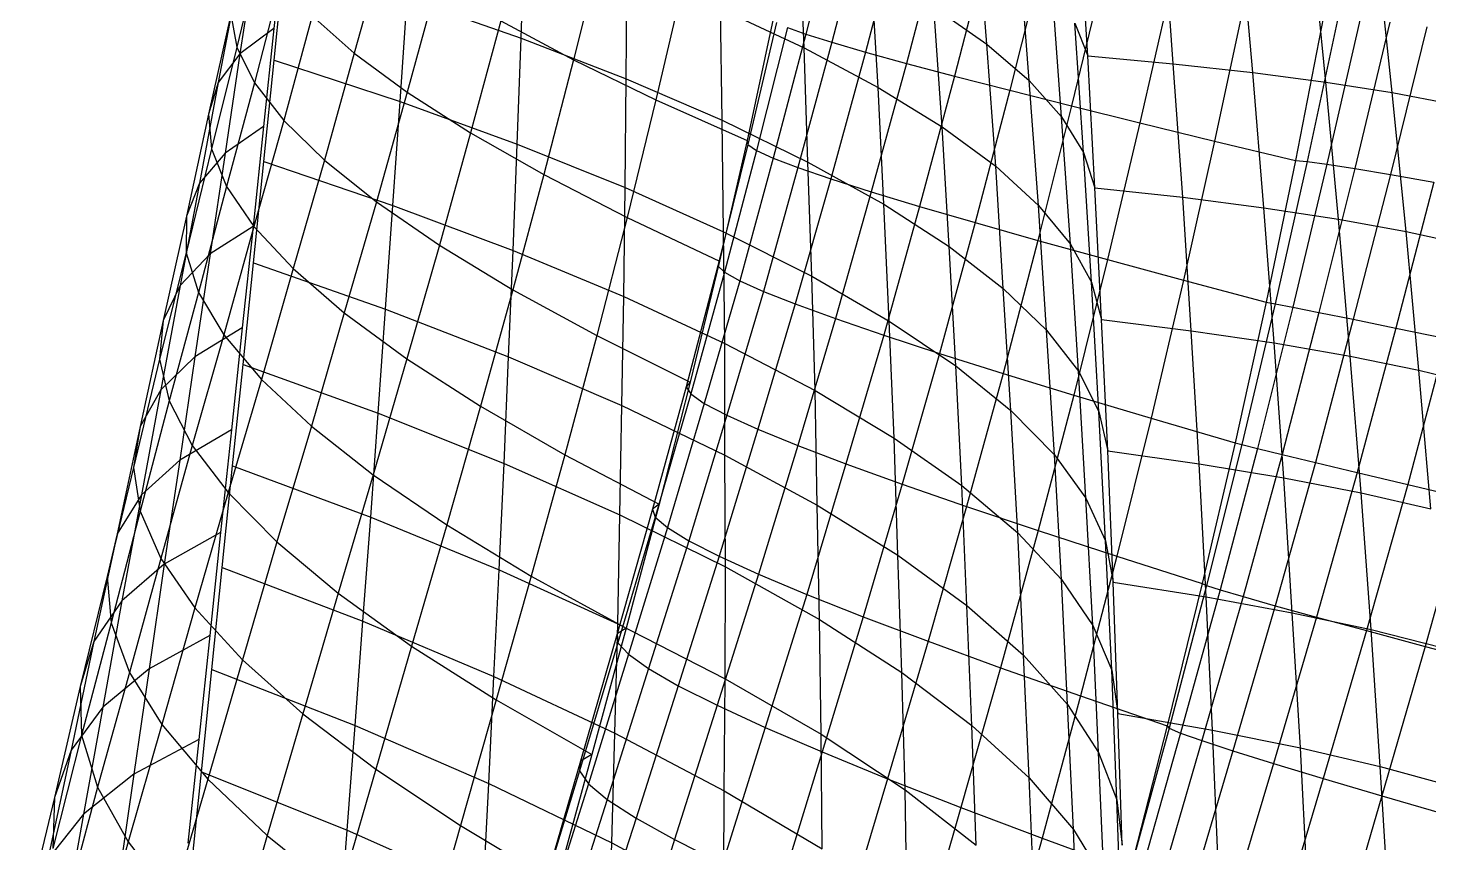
# Model space of a CAD drawing. Extents: x -429 to 429, y -1 to 209.
# Drawn here: x -422.56 to -409.15, y 172.83 to 180.64 of the extents above; entities that cross this region are included whole.
import ezdxf

# ---------------------------------------------------------------- set-up
doc = ezdxf.new("R2010")
doc.units = 0

msp = doc.modelspace()

# ---------------------------------------------------------------- linework, layer by layer
at = {"layer": 'default', "color": 5, "linetype": 'CONTINUOUS'}
for p, q in [((-414.809, 181.794, 235.68), (-415.115, 180.583, 235.667)), ((-414.547, 181.728, 234.506), (-414.865, 180.504, 234.486)), ((-420.113, 181.557, 256.417), (-420.211, 180.635, 256.457)), ((-414.217, 181.649, 233.349), (-414.543, 180.411, 233.323)), ((-413.822, 181.556, 232.214), (-414.152, 180.302, 232.183)), ((-420.333, 181.42, 250.172), (-420.565, 180.457, 250.176)), ((-419.156, 181.425, 245.736), (-419.441, 180.401, 245.712)), ((-417.064, 181.449, 241.7), (-417.339, 180.337, 241.68)), ((-413.362, 181.451, 231.103), (-413.691, 180.18, 231.069)), ((-420.395, 181.324, 254.855), (-420.535, 180.393, 254.889)), ((-412.839, 181.334, 230.022), (-413.163, 180.044, 229.987)), ((-412.255, 181.205, 228.973), (-412.571, 179.894, 228.939)), ((-420.564, 181.062, 253.289), (-420.744, 180.119, 253.313)), ((-420.142, 181.1, 248.654), (-420.397, 180.117, 248.647)), ((-418.645, 181.075, 244.333), (-418.935, 180.026, 244.305)), ((-416.286, 181.092, 240.454), (-416.551, 179.953, 240.442)), ((-411.612, 181.065, 227.96), (-411.915, 179.732, 227.932)), ((-410.912, 180.914, 226.987), (-411.2, 179.558, 226.967)), ((-420.621, 180.772, 251.726), (-420.835, 179.815, 251.739)), ((-420.621, 180.772, 251.726), (-420.565, 180.457, 250.176)), ((-419.844, 180.759, 247.164), (-420.116, 179.756, 247.149)), ((-419.844, 180.759, 247.164), (-419.441, 180.401, 245.712)), ((-410.157, 180.752, 226.057), (-410.427, 179.373, 226.049)), ((-410.157, 180.752, 226.057), (-410.427, 179.373, 226.049)), ((-410.017, 180.747, 224.776), (-410.314, 179.362, 224.761)), ((-420.211, 180.635, 256.457), (-420.535, 180.393, 254.889)), ((-420.211, 180.635, 256.457), (-420.309, 179.696, 256.499)), ((-418.038, 180.711, 242.978), (-418.328, 179.637, 242.95)), ((-418.038, 180.711, 242.978), (-417.339, 180.337, 241.68)), ((-415.427, 180.728, 239.271), (-415.677, 179.562, 239.272)), ((-415.427, 180.728, 239.271), (-415.677, 179.562, 239.272)), ((-415.397, 180.695, 238.064), (-415.672, 179.524, 238.06)), ((-415.292, 180.647, 236.861), (-415.589, 179.469, 236.851)), ((-415.292, 180.647, 236.861), (-415.115, 180.583, 235.667)), ((-409.805, 180.728, 223.506), (-410.124, 179.336, 223.483)), ((-409.522, 180.696, 222.25), (-409.857, 179.294, 222.218)), ((-409.168, 180.651, 221.012), (-409.516, 179.237, 220.972)), ((-415.115, 180.583, 235.667), (-415.428, 179.395, 235.649)), ((-414.865, 180.504, 234.486), (-415.191, 179.305, 234.462)), ((-415.115, 180.583, 235.667), (-414.865, 180.504, 234.486)), ((-414.865, 180.504, 234.486), (-414.543, 180.411, 233.323)), ((-420.565, 180.457, 250.176), (-420.809, 179.482, 250.178)), ((-420.535, 180.393, 254.889), (-420.744, 180.119, 253.313)), ((-420.535, 180.393, 254.889), (-420.676, 179.443, 254.923)), ((-420.565, 180.457, 250.176), (-420.397, 180.117, 248.647)), ((-419.441, 180.401, 245.712), (-419.726, 179.374, 245.689)), ((-419.441, 180.401, 245.712), (-418.935, 180.026, 244.305)), ((-414.543, 180.411, 233.323), (-414.877, 179.197, 233.293)), ((-414.543, 180.411, 233.323), (-414.152, 180.302, 232.183)), ((-417.339, 180.337, 241.68), (-417.625, 179.236, 241.654)), ((-417.339, 180.337, 241.68), (-416.551, 179.953, 240.442)), ((-414.152, 180.302, 232.183), (-414.488, 179.073, 232.147)), ((-414.152, 180.302, 232.183), (-413.691, 180.18, 231.069)), ((-420.744, 180.119, 253.313), (-420.923, 179.156, 253.338)), ((-420.744, 180.119, 253.313), (-420.835, 179.815, 251.739)), ((-420.397, 180.117, 248.647), (-420.664, 179.123, 248.638)), ((-420.397, 180.117, 248.647), (-420.116, 179.756, 247.149)), ((-413.691, 180.18, 231.069), (-414.027, 178.932, 231.03)), ((-413.691, 180.18, 231.069), (-413.163, 180.044, 229.987)), ((-418.935, 180.026, 244.305), (-419.228, 178.975, 244.277)), ((-418.935, 180.026, 244.305), (-418.328, 179.637, 242.95)), ((-416.551, 179.953, 240.442), (-416.828, 178.825, 240.425)), ((-416.551, 179.953, 240.442), (-415.677, 179.562, 239.272)), ((-413.163, 180.044, 229.987), (-413.495, 178.777, 229.946)), ((-413.163, 180.044, 229.987), (-412.571, 179.894, 228.939)), ((-420.835, 179.815, 251.739), (-421.048, 178.837, 251.753)), ((-420.835, 179.815, 251.739), (-420.809, 179.482, 250.178)), ((-412.571, 179.894, 228.939), (-412.894, 178.606, 228.901)), ((-412.571, 179.894, 228.939), (-411.915, 179.732, 227.932)), ((-420.309, 179.696, 256.499), (-420.676, 179.443, 254.923)), ((-420.309, 179.696, 256.499), (-420.41, 178.739, 256.541)), ((-420.116, 179.756, 247.149), (-420.403, 178.74, 247.129)), ((-420.116, 179.756, 247.149), (-419.726, 179.374, 245.689)), ((-411.915, 179.732, 227.932), (-412.227, 178.422, 227.898)), ((-411.915, 179.732, 227.932), (-411.2, 179.558, 226.967)), ((-418.328, 179.637, 242.95), (-418.624, 178.561, 242.92)), ((-418.328, 179.637, 242.95), (-417.625, 179.236, 241.654)), ((-415.677, 179.562, 239.272), (-415.941, 178.406, 239.268)), ((-415.677, 179.562, 239.272), (-415.941, 178.406, 239.268)), ((-415.677, 179.562, 239.272), (-415.672, 179.524, 238.06)), ((-411.2, 179.558, 226.967), (-411.497, 178.224, 226.942)), ((-411.2, 179.558, 226.967), (-410.427, 179.373, 226.049)), ((-420.809, 179.482, 250.178), (-421.051, 178.486, 250.18)), ((-420.676, 179.443, 254.923), (-420.923, 179.156, 253.338)), ((-420.676, 179.443, 254.923), (-420.822, 178.476, 254.958)), ((-420.809, 179.482, 250.178), (-420.664, 179.123, 248.638)), ((-415.672, 179.524, 238.06), (-415.959, 178.364, 238.051)), ((-415.589, 179.469, 236.851), (-415.895, 178.302, 236.836)), ((-415.672, 179.524, 238.06), (-415.589, 179.469, 236.851)), ((-415.589, 179.469, 236.851), (-415.428, 179.395, 235.649)), ((-419.726, 179.374, 245.689), (-420.026, 178.336, 245.662)), ((-419.726, 179.374, 245.689), (-419.228, 178.975, 244.277)), ((-415.428, 179.395, 235.649), (-415.749, 178.22, 235.629)), ((-415.191, 179.305, 234.462), (-415.522, 178.118, 234.434)), ((-415.428, 179.395, 235.649), (-415.191, 179.305, 234.462)), ((-415.191, 179.305, 234.462), (-414.877, 179.197, 233.293)), ((-410.427, 179.373, 226.049), (-410.707, 178.014, 226.037)), ((-410.427, 179.373, 226.049), (-410.707, 178.014, 226.037)), ((-410.314, 179.362, 224.761), (-410.62, 178, 224.741)), ((-410.124, 179.336, 223.483), (-410.451, 177.967, 223.454)), ((-410.427, 179.373, 226.049), (-410.314, 179.362, 224.761)), ((-410.314, 179.362, 224.761), (-410.124, 179.336, 223.483)), ((-409.857, 179.294, 222.218), (-410.201, 177.917, 222.181)), ((-410.124, 179.336, 223.483), (-409.857, 179.294, 222.218)), ((-409.857, 179.294, 222.218), (-409.516, 179.237, 220.972)), ((-420.923, 179.156, 253.338), (-421.109, 178.175, 253.363)), ((-420.923, 179.156, 253.338), (-421.048, 178.837, 251.753)), ((-417.625, 179.236, 241.654), (-417.92, 178.133, 241.626)), ((-417.625, 179.236, 241.654), (-416.828, 178.825, 240.425)), ((-414.877, 179.197, 233.293), (-415.216, 177.997, 233.259)), ((-414.877, 179.197, 233.293), (-414.488, 179.073, 232.147)), ((-409.516, 179.237, 220.972), (-409.872, 177.85, 220.927)), ((-409.516, 179.237, 220.972), (-409.1, 179.165, 219.75)), ((-409.1, 179.165, 219.75), (-409.463, 177.766, 219.697)), ((-420.664, 179.123, 248.638), (-420.932, 178.107, 248.63)), ((-420.664, 179.123, 248.638), (-420.403, 178.74, 247.129)), ((-414.488, 179.073, 232.147), (-414.831, 177.857, 232.109)), ((-414.488, 179.073, 232.147), (-414.027, 178.932, 231.03)), ((-419.228, 178.975, 244.277), (-419.537, 177.912, 244.244)), ((-419.228, 178.975, 244.277), (-418.624, 178.561, 242.92)), ((-414.027, 178.932, 231.03), (-414.369, 177.699, 230.988)), ((-414.027, 178.932, 231.03), (-413.495, 178.777, 229.946)), ((-421.048, 178.837, 251.753), (-421.271, 177.838, 251.767)), ((-421.048, 178.837, 251.753), (-421.051, 178.486, 250.18)), ((-420.41, 178.739, 256.541), (-420.822, 178.476, 254.958)), ((-420.403, 178.74, 247.129), (-420.691, 177.702, 247.111)), ((-420.41, 178.739, 256.541), (-420.513, 177.768, 256.584)), ((-420.403, 178.74, 247.129), (-420.026, 178.336, 245.662)), ((-416.828, 178.825, 240.425), (-417.117, 177.695, 240.403)), ((-416.828, 178.825, 240.425), (-415.941, 178.406, 239.268)), ((-413.495, 178.777, 229.946), (-413.834, 177.524, 229.903)), ((-413.495, 178.777, 229.946), (-412.894, 178.606, 228.901)), ((-412.894, 178.606, 228.901), (-413.226, 177.332, 228.859)), ((-412.894, 178.606, 228.901), (-412.227, 178.422, 227.898)), ((-421.051, 178.486, 250.18), (-421.305, 177.469, 250.182)), ((-420.822, 178.476, 254.958), (-421.109, 178.175, 253.363)), ((-421.051, 178.486, 250.18), (-420.932, 178.107, 248.63)), ((-420.822, 178.476, 254.958), (-420.967, 177.492, 254.993)), ((-418.624, 178.561, 242.92), (-418.937, 177.472, 242.885)), ((-418.624, 178.561, 242.92), (-417.92, 178.133, 241.626)), ((-420.026, 178.336, 245.662), (-420.33, 177.274, 245.635)), ((-420.026, 178.336, 245.662), (-419.537, 177.912, 244.244)), ((-415.959, 178.364, 238.051), (-416.263, 177.204, 238.037)), ((-415.941, 178.406, 239.268), (-416.222, 177.249, 239.258)), ((-415.941, 178.406, 239.268), (-416.222, 177.249, 239.258)), ((-415.941, 178.406, 239.268), (-415.959, 178.364, 238.051)), ((-415.959, 178.364, 238.051), (-415.895, 178.302, 236.836)), ((-412.227, 178.422, 227.898), (-412.549, 177.125, 227.859)), ((-412.227, 178.422, 227.898), (-411.497, 178.224, 226.942)), ((-415.895, 178.302, 236.836), (-416.218, 177.136, 236.816)), ((-415.749, 178.22, 235.629), (-416.088, 177.045, 235.602)), ((-415.895, 178.302, 236.836), (-415.749, 178.22, 235.629)), ((-415.749, 178.22, 235.629), (-415.522, 178.118, 234.434)), ((-411.497, 178.224, 226.942), (-411.807, 176.903, 226.911)), ((-411.497, 178.224, 226.942), (-410.707, 178.014, 226.037)), ((-421.109, 178.175, 253.363), (-421.294, 177.176, 253.388)), ((-421.109, 178.175, 253.363), (-421.271, 177.838, 251.767)), ((-420.932, 178.107, 248.63), (-421.213, 177.069, 248.619)), ((-420.932, 178.107, 248.63), (-420.691, 177.702, 247.111)), ((-417.92, 178.133, 241.626), (-418.232, 177.018, 241.593)), ((-417.92, 178.133, 241.626), (-417.117, 177.695, 240.403)), ((-415.522, 178.118, 234.434), (-415.873, 176.932, 234.401)), ((-415.522, 178.118, 234.434), (-415.216, 177.997, 233.259)), ((-415.216, 177.997, 233.259), (-415.574, 176.797, 233.219)), ((-415.216, 177.997, 233.259), (-414.831, 177.857, 232.109)), ((-410.707, 178.014, 226.037), (-411.003, 176.668, 226.017)), ((-410.707, 178.014, 226.037), (-411.003, 176.668, 226.017)), ((-410.62, 178, 224.741), (-410.939, 176.65, 224.715)), ((-410.451, 177.967, 223.454), (-410.789, 176.613, 223.42)), ((-410.707, 178.014, 226.037), (-410.62, 178, 224.741)), ((-410.62, 178, 224.741), (-410.451, 177.967, 223.454)), ((-410.451, 177.967, 223.454), (-410.201, 177.917, 222.181)), ((-421.271, 177.838, 251.767), (-421.491, 176.822, 251.782)), ((-421.271, 177.838, 251.767), (-421.305, 177.469, 250.182)), ((-419.537, 177.912, 244.244), (-419.851, 176.826, 244.211)), ((-419.537, 177.912, 244.244), (-418.937, 177.472, 242.885)), ((-414.831, 177.857, 232.109), (-415.193, 176.641, 232.063)), ((-414.831, 177.857, 232.109), (-414.369, 177.699, 230.988)), ((-410.201, 177.917, 222.181), (-410.554, 176.555, 222.139)), ((-409.872, 177.85, 220.927), (-410.235, 176.478, 220.877)), ((-410.201, 177.917, 222.181), (-409.872, 177.85, 220.927)), ((-409.872, 177.85, 220.927), (-409.463, 177.766, 219.697)), ((-420.691, 177.702, 247.111), (-420.993, 176.642, 247.09)), ((-420.513, 177.768, 256.584), (-420.967, 177.492, 254.993)), ((-420.691, 177.702, 247.111), (-420.33, 177.274, 245.635)), ((-420.513, 177.768, 256.584), (-420.616, 176.79, 256.627)), ((-417.117, 177.695, 240.403), (-417.425, 176.553, 240.376)), ((-417.117, 177.695, 240.403), (-416.222, 177.249, 239.258)), ((-414.369, 177.699, 230.988), (-414.731, 176.465, 230.939)), ((-414.369, 177.699, 230.988), (-413.834, 177.524, 229.903)), ((-409.463, 177.766, 219.697), (-409.834, 176.382, 219.641)), ((-409.463, 177.766, 219.697), (-408.978, 177.665, 218.497)), ((-408.978, 177.665, 218.497), (-409.351, 176.267, 218.435)), ((-413.834, 177.524, 229.903), (-414.192, 176.27, 229.852)), ((-413.834, 177.524, 229.903), (-413.226, 177.332, 228.859)), ((-421.305, 177.469, 250.182), (-421.556, 176.432, 250.185)), ((-421.305, 177.469, 250.182), (-421.213, 177.069, 248.619)), ((-420.967, 177.492, 254.993), (-421.294, 177.176, 253.388)), ((-420.967, 177.492, 254.993), (-421.112, 176.5, 255.029)), ((-418.937, 177.472, 242.885), (-419.258, 176.36, 242.85)), ((-418.937, 177.472, 242.885), (-418.232, 177.018, 241.593)), ((-420.33, 177.274, 245.635), (-420.648, 176.19, 245.605)), ((-420.33, 177.274, 245.635), (-419.851, 176.826, 244.211)), ((-413.226, 177.332, 228.859), (-413.577, 176.057, 228.808)), ((-413.226, 177.332, 228.859), (-412.549, 177.125, 227.859)), ((-421.294, 177.176, 253.388), (-421.491, 176.822, 251.782)), ((-421.294, 177.176, 253.388), (-421.478, 176.167, 253.415)), ((-416.263, 177.204, 238.037), (-416.584, 176.03, 238.017)), ((-416.218, 177.136, 236.816), (-416.557, 175.955, 236.791)), ((-416.222, 177.249, 239.258), (-416.521, 176.08, 239.243)), ((-416.222, 177.249, 239.258), (-416.521, 176.08, 239.243)), ((-416.222, 177.249, 239.258), (-416.263, 177.204, 238.037)), ((-416.263, 177.204, 238.037), (-416.218, 177.136, 236.816)), ((-416.218, 177.136, 236.816), (-416.088, 177.045, 235.602)), ((-412.549, 177.125, 227.859), (-412.891, 175.826, 227.813)), ((-412.549, 177.125, 227.859), (-411.807, 176.903, 226.911)), ((-421.213, 177.069, 248.619), (-421.49, 176.011, 248.611)), ((-421.213, 177.069, 248.619), (-420.993, 176.642, 247.09)), ((-418.232, 177.018, 241.593), (-418.555, 175.88, 241.559)), ((-418.232, 177.018, 241.593), (-417.425, 176.553, 240.376)), ((-416.088, 177.045, 235.602), (-416.441, 175.854, 235.571)), ((-416.088, 177.045, 235.602), (-415.873, 176.932, 234.401)), ((-415.873, 176.932, 234.401), (-416.237, 175.729, 234.363)), ((-415.873, 176.932, 234.401), (-415.574, 176.797, 233.219)), ((-411.807, 176.903, 226.911), (-412.137, 175.58, 226.872)), ((-411.807, 176.903, 226.911), (-411.003, 176.668, 226.017)), ((-421.491, 176.822, 251.782), (-421.711, 175.794, 251.797)), ((-421.491, 176.822, 251.782), (-421.556, 176.432, 250.185)), ((-420.616, 176.79, 256.627), (-421.112, 176.5, 255.029)), ((-420.616, 176.79, 256.627), (-420.72, 175.808, 256.671)), ((-419.851, 176.826, 244.211), (-420.181, 175.717, 244.175)), ((-419.851, 176.826, 244.211), (-419.258, 176.36, 242.85)), ((-415.574, 176.797, 233.219), (-415.945, 175.581, 233.176)), ((-415.574, 176.797, 233.219), (-415.193, 176.641, 232.063)), ((-420.993, 176.642, 247.09), (-421.293, 175.56, 247.071)), ((-420.993, 176.642, 247.09), (-420.648, 176.19, 245.605)), ((-415.193, 176.641, 232.063), (-415.568, 175.409, 232.015)), ((-415.193, 176.641, 232.063), (-414.731, 176.465, 230.939)), ((-411.003, 176.668, 226.017), (-411.318, 175.319, 225.989)), ((-411.003, 176.668, 226.017), (-411.318, 175.319, 225.989)), ((-410.939, 176.65, 224.715), (-411.278, 175.3, 224.68)), ((-410.789, 176.613, 223.42), (-411.148, 175.257, 223.378)), ((-411.003, 176.668, 226.017), (-410.939, 176.65, 224.715)), ((-410.939, 176.65, 224.715), (-410.789, 176.613, 223.42)), ((-410.789, 176.613, 223.42), (-410.554, 176.555, 222.139)), ((-421.112, 176.5, 255.029), (-421.478, 176.167, 253.415)), ((-421.112, 176.5, 255.029), (-421.26, 175.504, 255.065)), ((-417.425, 176.553, 240.376), (-417.746, 175.39, 240.347)), ((-417.425, 176.553, 240.376), (-416.521, 176.08, 239.243)), ((-414.731, 176.465, 230.939), (-415.107, 175.215, 230.886)), ((-414.731, 176.465, 230.939), (-414.192, 176.27, 229.852)), ((-410.554, 176.555, 222.139), (-410.928, 175.193, 222.089)), ((-410.235, 176.478, 220.877), (-410.62, 175.106, 220.819)), ((-410.554, 176.555, 222.139), (-410.235, 176.478, 220.877)), ((-410.235, 176.478, 220.877), (-409.834, 176.382, 219.641)), ((-421.556, 176.432, 250.185), (-421.808, 175.385, 250.189)), ((-421.556, 176.432, 250.185), (-421.49, 176.011, 248.611)), ((-419.258, 176.36, 242.85), (-419.595, 175.226, 242.81)), ((-419.258, 176.36, 242.85), (-418.555, 175.88, 241.559)), ((-409.834, 176.382, 219.641), (-410.225, 174.997, 219.575)), ((-409.834, 176.382, 219.641), (-409.351, 176.267, 218.435)), ((-420.648, 176.19, 245.605), (-420.966, 175.085, 245.577)), ((-420.648, 176.19, 245.605), (-420.181, 175.717, 244.175)), ((-414.192, 176.27, 229.852), (-414.565, 175, 229.797)), ((-414.192, 176.27, 229.852), (-413.577, 176.057, 228.808)), ((-409.351, 176.267, 218.435), (-409.746, 174.868, 218.363)), ((-409.351, 176.267, 218.435), (-408.79, 176.133, 217.265)), ((-421.478, 176.167, 253.415), (-421.711, 175.794, 251.797)), ((-421.478, 176.167, 253.415), (-421.666, 175.154, 253.441)), ((-416.521, 176.08, 239.243), (-416.836, 174.891, 239.223)), ((-416.521, 176.08, 239.243), (-416.836, 174.891, 239.223)), ((-416.521, 176.08, 239.243), (-416.584, 176.03, 238.017)), ((-413.577, 176.057, 228.808), (-413.945, 174.765, 228.754)), ((-413.577, 176.057, 228.808), (-412.891, 175.826, 227.813)), ((-408.79, 176.133, 217.265), (-409.184, 174.717, 217.189)), ((-421.49, 176.011, 248.611), (-421.768, 174.941, 248.603)), ((-421.49, 176.011, 248.611), (-421.293, 175.56, 247.071)), ((-416.584, 176.03, 238.017), (-416.922, 174.836, 237.994)), ((-416.557, 175.955, 236.791), (-416.915, 174.752, 236.761)), ((-416.584, 176.03, 238.017), (-416.557, 175.955, 236.791)), ((-416.557, 175.955, 236.791), (-416.441, 175.854, 235.571)), ((-421.711, 175.794, 251.797), (-421.935, 174.762, 251.812)), ((-421.711, 175.794, 251.797), (-421.808, 175.385, 250.189)), ((-420.72, 175.808, 256.671), (-421.26, 175.504, 255.065)), ((-420.72, 175.808, 256.671), (-420.824, 174.82, 256.714)), ((-418.555, 175.88, 241.559), (-418.893, 174.72, 241.52)), ((-418.555, 175.88, 241.559), (-417.746, 175.39, 240.347)), ((-416.441, 175.854, 235.571), (-416.815, 174.642, 235.534)), ((-416.441, 175.854, 235.571), (-416.237, 175.729, 234.363)), ((-412.891, 175.826, 227.813), (-413.25, 174.512, 227.762)), ((-412.891, 175.826, 227.813), (-412.137, 175.58, 226.872)), ((-420.181, 175.717, 244.175), (-420.511, 174.587, 244.141)), ((-420.181, 175.717, 244.175), (-419.595, 175.226, 242.81)), ((-416.237, 175.729, 234.363), (-416.622, 174.504, 234.32)), ((-416.237, 175.729, 234.363), (-415.945, 175.581, 233.176)), ((-421.293, 175.56, 247.071), (-421.593, 174.467, 247.053)), ((-421.293, 175.56, 247.071), (-420.966, 175.085, 245.577)), ((-415.945, 175.581, 233.176), (-416.338, 174.34, 233.126)), ((-415.945, 175.581, 233.176), (-415.568, 175.409, 232.015)), ((-412.137, 175.58, 226.872), (-412.485, 174.242, 226.827)), ((-412.137, 175.58, 226.872), (-411.318, 175.319, 225.989)), ((-421.808, 175.385, 250.189), (-422.064, 174.331, 250.192)), ((-421.808, 175.385, 250.189), (-421.768, 174.941, 248.603)), ((-421.26, 175.504, 255.065), (-421.666, 175.154, 253.441)), ((-421.26, 175.504, 255.065), (-421.405, 174.5, 255.101)), ((-417.746, 175.39, 240.347), (-418.081, 174.204, 240.314)), ((-417.746, 175.39, 240.347), (-416.836, 174.891, 239.223)), ((-415.568, 175.409, 232.015), (-415.965, 174.152, 231.959)), ((-415.568, 175.409, 232.015), (-415.107, 175.215, 230.886)), ((-411.318, 175.319, 225.989), (-411.654, 173.956, 225.954)), ((-411.318, 175.319, 225.989), (-411.654, 173.956, 225.954)), ((-411.278, 175.3, 224.68), (-411.637, 173.934, 224.639)), ((-411.148, 175.257, 223.378), (-411.526, 173.886, 223.33)), ((-411.318, 175.319, 225.989), (-411.278, 175.3, 224.68)), ((-411.278, 175.3, 224.68), (-411.148, 175.257, 223.378)), ((-411.148, 175.257, 223.378), (-410.928, 175.193, 222.089)), ((-421.666, 175.154, 253.441), (-421.935, 174.762, 251.812)), ((-421.666, 175.154, 253.441), (-421.849, 174.133, 253.468)), ((-419.595, 175.226, 242.81), (-419.933, 174.07, 242.772)), ((-419.595, 175.226, 242.81), (-418.893, 174.72, 241.52)), ((-415.107, 175.215, 230.886), (-415.504, 173.94, 230.827)), ((-415.107, 175.215, 230.886), (-414.565, 175, 229.797)), ((-410.928, 175.193, 222.089), (-411.322, 173.814, 222.032)), ((-410.62, 175.106, 220.819), (-411.025, 173.717, 220.754)), ((-410.928, 175.193, 222.089), (-410.62, 175.106, 220.819)), ((-410.62, 175.106, 220.819), (-410.225, 174.997, 219.575)), ((-420.966, 175.085, 245.577), (-421.284, 173.967, 245.55)), ((-420.966, 175.085, 245.577), (-420.511, 174.587, 244.141)), ((-414.565, 175, 229.797), (-414.959, 173.705, 229.736)), ((-414.565, 175, 229.797), (-413.945, 174.765, 228.754)), ((-410.225, 174.997, 219.575), (-410.637, 173.596, 219.503)), ((-410.225, 174.997, 219.575), (-409.746, 174.868, 218.363)), ((-421.768, 174.941, 248.603), (-422.052, 173.865, 248.595)), ((-421.768, 174.941, 248.603), (-421.593, 174.467, 247.053)), ((-416.836, 174.891, 239.223), (-417.165, 173.68, 239.201)), ((-416.836, 174.891, 239.223), (-417.165, 173.68, 239.201)), ((-416.836, 174.891, 239.223), (-416.922, 174.836, 237.994)), ((-409.746, 174.868, 218.363), (-410.16, 173.451, 218.284)), ((-409.746, 174.868, 218.363), (-409.184, 174.717, 217.189)), ((-421.935, 174.762, 251.812), (-422.152, 173.722, 251.828)), ((-421.935, 174.762, 251.812), (-422.064, 174.331, 250.192)), ((-420.824, 174.82, 256.714), (-421.405, 174.5, 255.101)), ((-420.824, 174.82, 256.714), (-420.929, 173.826, 256.758)), ((-418.893, 174.72, 241.52), (-419.235, 173.54, 241.483)), ((-418.893, 174.72, 241.52), (-418.081, 174.204, 240.314)), ((-416.915, 174.752, 236.761), (-417.284, 173.524, 236.73)), ((-416.922, 174.836, 237.994), (-417.273, 173.617, 237.967)), ((-416.922, 174.836, 237.994), (-416.915, 174.752, 236.761)), ((-416.915, 174.752, 236.761), (-416.815, 174.642, 235.534)), ((-413.945, 174.765, 228.754), (-414.333, 173.449, 228.693)), ((-413.945, 174.765, 228.754), (-413.25, 174.512, 227.762)), ((-409.184, 174.717, 217.189), (-409.598, 173.284, 217.106)), ((-409.184, 174.717, 217.189), (-408.543, 174.547, 216.06)), ((-420.511, 174.587, 244.141), (-420.842, 173.444, 244.107)), ((-420.511, 174.587, 244.141), (-419.933, 174.07, 242.772)), ((-416.815, 174.642, 235.534), (-417.198, 173.401, 235.496)), ((-416.815, 174.642, 235.534), (-416.622, 174.504, 234.32)), ((-421.593, 174.467, 247.053), (-421.899, 173.367, 247.033)), ((-421.405, 174.5, 255.101), (-421.849, 174.133, 253.468)), ((-421.593, 174.467, 247.053), (-421.284, 173.967, 245.55)), ((-421.405, 174.5, 255.101), (-421.552, 173.493, 255.138)), ((-416.622, 174.504, 234.32), (-417.017, 173.25, 234.275)), ((-416.622, 174.504, 234.32), (-416.338, 174.34, 233.126)), ((-413.25, 174.512, 227.762), (-413.63, 173.173, 227.704)), ((-413.25, 174.512, 227.762), (-412.485, 174.242, 226.827)), ((-422.064, 174.331, 250.192), (-422.312, 173.269, 250.197)), ((-422.064, 174.331, 250.192), (-422.052, 173.865, 248.595)), ((-416.338, 174.34, 233.126), (-416.741, 173.071, 233.075)), ((-416.338, 174.34, 233.126), (-415.965, 174.152, 231.959)), ((-418.081, 174.204, 240.314), (-418.423, 172.999, 240.281)), ((-418.081, 174.204, 240.314), (-417.165, 173.68, 239.201)), ((-412.485, 174.242, 226.827), (-412.853, 172.88, 226.775)), ((-412.485, 174.242, 226.827), (-411.654, 173.956, 225.954)), ((-421.849, 174.133, 253.468), (-422.152, 173.722, 251.828)), ((-421.849, 174.133, 253.468), (-422.035, 173.109, 253.495)), ((-419.933, 174.07, 242.772), (-420.273, 172.904, 242.735)), ((-419.933, 174.07, 242.772), (-419.235, 173.54, 241.483)), ((-415.965, 174.152, 231.959), (-416.372, 172.865, 231.902)), ((-415.965, 174.152, 231.959), (-415.504, 173.94, 230.827)), ((-421.284, 173.967, 245.55), (-421.607, 172.843, 245.522)), ((-421.284, 173.967, 245.55), (-420.842, 173.444, 244.107)), ((-415.504, 173.94, 230.827), (-415.912, 172.634, 230.766)), ((-415.504, 173.94, 230.827), (-414.959, 173.705, 229.736)), ((-411.637, 173.934, 224.639), (-412.014, 172.544, 224.592)), ((-411.654, 173.956, 225.954), (-412.009, 172.571, 225.913)), ((-411.654, 173.956, 225.954), (-412.009, 172.571, 225.913)), ((-411.654, 173.956, 225.954), (-411.637, 173.934, 224.639)), ((-411.637, 173.934, 224.639), (-411.526, 173.886, 223.33)), ((-422.052, 173.865, 248.595), (-422.326, 172.78, 248.589)), ((-422.052, 173.865, 248.595), (-421.899, 173.367, 247.033)), ((-420.929, 173.826, 256.758), (-421.552, 173.493, 255.138)), ((-420.929, 173.826, 256.758), (-421.034, 172.83, 256.802)), ((-411.526, 173.886, 223.33), (-411.921, 172.489, 223.275)), ((-411.322, 173.814, 222.032), (-411.731, 172.407, 221.97)), ((-411.526, 173.886, 223.33), (-411.322, 173.814, 222.032)), ((-411.322, 173.814, 222.032), (-411.025, 173.717, 220.754)), ((-422.152, 173.722, 251.828), (-422.374, 172.679, 251.845)), ((-422.152, 173.722, 251.828), (-422.312, 173.269, 250.197)), ((-417.165, 173.68, 239.201), (-417.503, 172.452, 239.177)), ((-417.165, 173.68, 239.201), (-417.503, 172.452, 239.177)), ((-417.165, 173.68, 239.201), (-417.273, 173.617, 237.967)), ((-414.959, 173.705, 229.736), (-415.364, 172.38, 229.672)), ((-414.959, 173.705, 229.736), (-414.333, 173.449, 228.693)), ((-411.025, 173.717, 220.754), (-411.444, 172.299, 220.685)), ((-411.025, 173.717, 220.754), (-410.637, 173.596, 219.503)), ((-419.235, 173.54, 241.483), (-419.579, 172.349, 241.446)), ((-419.235, 173.54, 241.483), (-418.423, 172.999, 240.281)), ((-417.284, 173.524, 236.73), (-417.665, 172.276, 236.696)), ((-417.273, 173.617, 237.967), (-417.634, 172.381, 237.939)), ((-417.273, 173.617, 237.967), (-417.284, 173.524, 236.73)), ((-417.284, 173.524, 236.73), (-417.198, 173.401, 235.496)), ((-410.637, 173.596, 219.503), (-411.063, 172.164, 219.426)), ((-410.637, 173.596, 219.503), (-410.16, 173.451, 218.284)), ((-421.899, 173.367, 247.033), (-422.196, 172.259, 247.017)), ((-421.552, 173.493, 255.138), (-422.035, 173.109, 253.495)), ((-421.899, 173.367, 247.033), (-421.607, 172.843, 245.522)), ((-421.552, 173.493, 255.138), (-421.696, 172.483, 255.175)), ((-420.842, 173.444, 244.107), (-421.178, 172.295, 244.072)), ((-420.842, 173.444, 244.107), (-420.273, 172.904, 242.735)), ((-417.198, 173.401, 235.496), (-417.595, 172.141, 235.456)), ((-417.198, 173.401, 235.496), (-417.017, 173.25, 234.275)), ((-414.333, 173.449, 228.693), (-414.733, 172.103, 228.629)), ((-414.333, 173.449, 228.693), (-413.63, 173.173, 227.704)), ((-410.16, 173.451, 218.284), (-410.59, 172.005, 218.201)), ((-410.16, 173.451, 218.284), (-409.598, 173.284, 217.106)), ((-422.312, 173.269, 250.197), (-422.565, 172.205, 250.202)), ((-422.312, 173.269, 250.197), (-422.326, 172.78, 248.589)), ((-417.017, 173.25, 234.275), (-417.426, 171.975, 234.228)), ((-417.017, 173.25, 234.275), (-416.741, 173.071, 233.075)), ((-409.598, 173.284, 217.106), (-410.027, 171.821, 217.018)), ((-409.598, 173.284, 217.106), (-408.952, 173.096, 215.974)), ((-422.035, 173.109, 253.495), (-422.374, 172.679, 251.845)), ((-422.035, 173.109, 253.495), (-422.216, 172.083, 253.523)), ((-413.63, 173.173, 227.704), (-414.022, 171.806, 227.643)), ((-413.63, 173.173, 227.704), (-412.853, 172.88, 226.775)), ((-418.423, 172.999, 240.281), (-418.767, 171.785, 240.248)), ((-418.423, 172.999, 240.281), (-417.503, 172.452, 239.177)), ((-416.741, 173.071, 233.075), (-417.158, 171.78, 233.02)), ((-416.741, 173.071, 233.075), (-416.372, 172.865, 231.902)), ((-421.607, 172.843, 245.522), (-421.922, 171.71, 245.497)), ((-421.607, 172.843, 245.522), (-421.178, 172.295, 244.072)), ((-420.273, 172.904, 242.735), (-420.616, 171.73, 242.697)), ((-420.273, 172.904, 242.735), (-419.579, 172.349, 241.446)), ((-416.372, 172.865, 231.902), (-416.793, 171.556, 231.842)), ((-416.372, 172.865, 231.902), (-415.912, 172.634, 230.766)), ((-412.853, 172.88, 226.775), (-413.235, 171.491, 226.721)), ((-412.853, 172.88, 226.775), (-412.009, 172.571, 225.913))]:
    msp.add_line(p, q, dxfattribs=at)
at = {"layer": 'default', "color": 3, "linetype": 'CONTINUOUS'}
for p, q in [((-417.843, 180.545, 254.228), (-417.807, 181.563, 254.153)), ((-413.383, 180.487, 246.178), (-413.471, 181.658, 246.066)), ((-412.415, 180.373, 240.321), (-412.489, 181.634, 240.203)), ((-412.415, 180.373, 240.321), (-412.489, 181.634, 240.203)), ((-411.596, 180.298, 239.432), (-411.69, 181.575, 239.299)), ((-415.131, 180.45, 250.395), (-415.178, 181.545, 250.291)), ((-410.835, 180.214, 238.495), (-410.946, 181.507, 238.353)), ((-410.135, 180.122, 237.516), (-410.262, 181.432, 237.366)), ((-420.207, 180.333, 256.481), (-420.108, 181.302, 256.437)), ((-412.976, 180.137, 244.759), (-413.067, 181.332, 244.646)), ((-409.5, 180.022, 236.498), (-409.638, 181.349, 236.343)), ((-416.836, 180.154, 253.034), (-416.827, 181.197, 252.948)), ((-414.422, 180.072, 249.057), (-414.487, 181.193, 248.949)), ((-419.002, 179.936, 255.425), (-418.935, 180.928, 255.364)), ((-418.935, 180.928, 255.364), (-417.843, 180.545, 254.228)), ((-412.666, 179.789, 243.325), (-412.755, 181.008, 243.212)), ((-415.934, 180.825, 251.694), (-415.131, 180.45, 250.395)), ((-415.918, 179.757, 251.787), (-415.934, 180.825, 251.694)), ((-413.888, 180.84, 247.576), (-413.383, 180.487, 246.178)), ((-413.81, 179.693, 247.686), (-413.888, 180.84, 247.576)), ((-412.538, 180.688, 241.768), (-412.415, 180.373, 240.321)), ((-412.456, 179.447, 241.883), (-412.538, 180.688, 241.768)), ((-417.88, 179.528, 254.303), (-417.843, 180.545, 254.228)), ((-417.843, 180.545, 254.228), (-416.836, 180.154, 253.034)), ((-413.383, 180.487, 246.178), (-412.976, 180.137, 244.759)), ((-413.297, 179.316, 246.289), (-413.383, 180.487, 246.178)), ((-415.131, 180.45, 250.395), (-414.422, 180.072, 249.057)), ((-415.095, 179.356, 250.494), (-415.131, 180.45, 250.395)), ((-412.415, 180.373, 240.321), (-411.596, 180.298, 239.432)), ((-412.346, 179.11, 240.438), (-412.415, 180.373, 240.321)), ((-412.346, 179.11, 240.438), (-412.415, 180.373, 240.321)), ((-420.306, 179.362, 256.525), (-420.207, 180.333, 256.481)), ((-420.207, 180.333, 256.481), (-419.002, 179.936, 255.425)), ((-411.596, 180.298, 239.432), (-410.835, 180.214, 238.495)), ((-411.506, 179.019, 239.563), (-411.596, 180.298, 239.432)), ((-410.835, 180.214, 238.495), (-410.135, 180.122, 237.516)), ((-410.728, 178.919, 238.637), (-410.835, 180.214, 238.495)), ((-416.845, 179.112, 253.12), (-416.836, 180.154, 253.034)), ((-416.836, 180.154, 253.034), (-415.918, 179.757, 251.787)), ((-414.422, 180.072, 249.057), (-413.81, 179.693, 247.686)), ((-414.369, 178.952, 249.161), (-414.422, 180.072, 249.057)), ((-412.976, 180.137, 244.759), (-412.666, 179.789, 243.325)), ((-412.887, 178.941, 244.871), (-412.976, 180.137, 244.759)), ((-410.135, 180.122, 237.516), (-409.5, 180.022, 236.498)), ((-410.014, 178.81, 237.665), (-410.135, 180.122, 237.516)), ((-419.07, 178.942, 255.486), (-419.002, 179.936, 255.425)), ((-419.002, 179.936, 255.425), (-417.88, 179.528, 254.303)), ((-409.5, 180.022, 236.498), (-408.933, 179.914, 235.444)), ((-409.367, 178.692, 236.651), (-409.5, 180.022, 236.498)), ((-415.918, 179.757, 251.787), (-415.095, 179.356, 250.494)), ((-415.903, 178.689, 251.881), (-415.918, 179.757, 251.787)), ((-413.81, 179.693, 247.686), (-413.297, 179.316, 246.289)), ((-413.744, 178.548, 247.793), (-413.81, 179.693, 247.686)), ((-412.666, 179.789, 243.325), (-412.456, 179.447, 241.883)), ((-412.58, 178.57, 243.438), (-412.666, 179.789, 243.325)), ((-417.918, 178.51, 254.377), (-417.88, 179.528, 254.303)), ((-417.88, 179.528, 254.303), (-416.845, 179.112, 253.12)), ((-412.456, 179.447, 241.883), (-412.346, 179.11, 240.438)), ((-412.378, 178.206, 241.996), (-412.456, 179.447, 241.883)), ((-420.406, 178.39, 256.568), (-420.306, 179.362, 256.525)), ((-420.306, 179.362, 256.525), (-419.07, 178.942, 255.486)), ((-415.095, 179.356, 250.494), (-414.369, 178.952, 249.161)), ((-415.059, 178.262, 250.594), (-415.095, 179.356, 250.494)), ((-413.297, 179.316, 246.289), (-412.887, 178.941, 244.871)), ((-413.224, 178.146, 246.397), (-413.297, 179.316, 246.289)), ((-416.857, 178.068, 253.205), (-416.845, 179.112, 253.12)), ((-416.845, 179.112, 253.12), (-415.903, 178.689, 251.881)), ((-412.346, 179.11, 240.438), (-411.506, 179.019, 239.563)), ((-412.282, 177.848, 240.553), (-412.346, 179.11, 240.438)), ((-412.282, 177.848, 240.553), (-412.346, 179.11, 240.438)), ((-411.506, 179.019, 239.563), (-410.728, 178.919, 238.637)), ((-411.425, 177.741, 239.691), (-411.506, 179.019, 239.563)), ((-419.141, 177.946, 255.545), (-419.07, 178.942, 255.486)), ((-419.07, 178.942, 255.486), (-417.918, 178.51, 254.377)), ((-414.369, 178.952, 249.161), (-413.744, 178.548, 247.793)), ((-414.316, 177.833, 249.264), (-414.369, 178.952, 249.161)), ((-412.887, 178.941, 244.871), (-412.58, 178.57, 243.438)), ((-412.81, 177.747, 244.979), (-412.887, 178.941, 244.871)), ((-410.728, 178.919, 238.637), (-410.014, 178.81, 237.665)), ((-410.63, 177.624, 238.775), (-410.728, 178.919, 238.637)), ((-410.014, 178.81, 237.665), (-409.367, 178.692, 236.651)), ((-409.903, 177.497, 237.81), (-410.014, 178.81, 237.665)), ((-415.903, 178.689, 251.881), (-415.059, 178.262, 250.594)), ((-415.892, 177.62, 251.974), (-415.903, 178.689, 251.881)), ((-409.367, 178.692, 236.651), (-408.791, 178.567, 235.6)), ((-409.245, 177.362, 236.8), (-409.367, 178.692, 236.651)), ((-417.963, 177.49, 254.449), (-417.918, 178.51, 254.377)), ((-417.918, 178.51, 254.377), (-416.857, 178.068, 253.205)), ((-413.744, 178.548, 247.793), (-413.224, 178.146, 246.397)), ((-413.679, 177.403, 247.898), (-413.744, 178.548, 247.793)), ((-412.58, 178.57, 243.438), (-412.378, 178.206, 241.996)), ((-412.504, 177.353, 243.547), (-412.58, 178.57, 243.438)), ((-420.505, 177.418, 256.612), (-420.406, 178.39, 256.568)), ((-420.406, 178.39, 256.568), (-419.141, 177.946, 255.545)), ((-415.059, 178.262, 250.594), (-414.316, 177.833, 249.264)), ((-415.027, 177.167, 250.692), (-415.059, 178.262, 250.594)), ((-412.378, 178.206, 241.996), (-412.282, 177.848, 240.553)), ((-412.308, 176.966, 242.107), (-412.378, 178.206, 241.996)), ((-416.877, 177.023, 253.286), (-416.857, 178.068, 253.205)), ((-416.857, 178.068, 253.205), (-415.892, 177.62, 251.974)), ((-413.224, 178.146, 246.397), (-412.81, 177.747, 244.979)), ((-413.151, 176.976, 246.504), (-413.224, 178.146, 246.397)), ((-419.212, 176.951, 255.605), (-419.141, 177.946, 255.545)), ((-419.141, 177.946, 255.545), (-417.963, 177.49, 254.449)), ((-414.316, 177.833, 249.264), (-413.679, 177.403, 247.898)), ((-414.269, 176.712, 249.366), (-414.316, 177.833, 249.264)), ((-412.282, 177.848, 240.553), (-411.425, 177.741, 239.691)), ((-412.224, 176.589, 240.666), (-412.282, 177.848, 240.553)), ((-412.224, 176.589, 240.666), (-412.282, 177.848, 240.553)), ((-412.81, 177.747, 244.979), (-412.504, 177.353, 243.547)), ((-412.735, 176.553, 245.087), (-412.81, 177.747, 244.979)), ((-411.425, 177.741, 239.691), (-410.63, 177.624, 238.775)), ((-411.348, 176.465, 239.817), (-411.425, 177.741, 239.691)), ((-415.892, 177.62, 251.974), (-415.027, 177.167, 250.692)), ((-415.89, 176.549, 252.063), (-415.892, 177.62, 251.974)), ((-410.63, 177.624, 238.775), (-409.903, 177.497, 237.81)), ((-410.538, 176.331, 238.911), (-410.63, 177.624, 238.775)), ((-420.605, 176.446, 256.656), (-420.505, 177.418, 256.612)), ((-420.505, 177.418, 256.612), (-419.212, 176.951, 255.605)), ((-418.006, 176.47, 254.522), (-417.963, 177.49, 254.449)), ((-417.963, 177.49, 254.449), (-416.877, 177.023, 253.286)), ((-413.679, 177.403, 247.898), (-413.151, 176.976, 246.504)), ((-413.621, 176.257, 248.002), (-413.679, 177.403, 247.898)), ((-409.903, 177.497, 237.81), (-409.245, 177.362, 236.8)), ((-409.797, 176.187, 237.953), (-409.903, 177.497, 237.81)), ((-412.504, 177.353, 243.547), (-412.308, 176.966, 242.107)), ((-412.432, 176.136, 243.655), (-412.504, 177.353, 243.547)), ((-409.245, 177.362, 236.8), (-408.662, 177.219, 235.751)), ((-409.129, 176.034, 236.947), (-409.245, 177.362, 236.8)), ((-415.027, 177.167, 250.692), (-414.269, 176.712, 249.366)), ((-415.007, 176.07, 250.786), (-415.027, 177.167, 250.692)), ((-416.896, 175.978, 253.369), (-416.877, 177.023, 253.286)), ((-416.877, 177.023, 253.286), (-415.89, 176.549, 252.063)), ((-419.283, 175.955, 255.664), (-419.212, 176.951, 255.605)), ((-419.212, 176.951, 255.605), (-418.006, 176.47, 254.522)), ((-413.151, 176.976, 246.504), (-412.735, 176.553, 245.087)), ((-413.086, 175.805, 246.608), (-413.151, 176.976, 246.504)), ((-412.308, 176.966, 242.107), (-412.224, 176.589, 240.666)), ((-412.244, 175.728, 242.216), (-412.308, 176.966, 242.107)), ((-414.269, 176.712, 249.366), (-413.621, 176.257, 248.002)), ((-414.234, 175.589, 249.464), (-414.269, 176.712, 249.366)), ((-412.224, 176.589, 240.666), (-411.348, 176.465, 239.817)), ((-412.172, 175.331, 240.776), (-412.224, 176.589, 240.666)), ((-412.172, 175.331, 240.776), (-412.224, 176.589, 240.666)), ((-418.052, 175.45, 254.593), (-418.006, 176.47, 254.522)), ((-418.006, 176.47, 254.522), (-416.896, 175.978, 253.369)), ((-415.89, 176.549, 252.063), (-415.007, 176.07, 250.786)), ((-415.886, 175.478, 252.153), (-415.89, 176.549, 252.063)), ((-412.735, 176.553, 245.087), (-412.432, 176.136, 243.655)), ((-412.667, 175.358, 245.192), (-412.735, 176.553, 245.087)), ((-411.348, 176.465, 239.817), (-410.538, 176.331, 238.911)), ((-411.281, 175.19, 239.94), (-411.348, 176.465, 239.817)), ((-420.705, 175.473, 256.7), (-420.605, 176.446, 256.656)), ((-420.605, 176.446, 256.656), (-419.283, 175.955, 255.664)), ((-410.538, 176.331, 238.911), (-409.797, 176.187, 237.953)), ((-410.456, 175.039, 239.043), (-410.538, 176.331, 238.911)), ((-413.621, 176.257, 248.002), (-413.086, 175.805, 246.608)), ((-413.574, 175.109, 248.102), (-413.621, 176.257, 248.002)), ((-409.797, 176.187, 237.953), (-409.129, 176.034, 236.947)), ((-409.702, 174.877, 238.091), (-409.797, 176.187, 237.953)), ((-415.007, 176.07, 250.786), (-414.234, 175.589, 249.464)), ((-414.985, 174.973, 250.881), (-415.007, 176.07, 250.786)), ((-412.432, 176.136, 243.655), (-412.244, 175.728, 242.216)), ((-412.366, 174.918, 243.761), (-412.432, 176.136, 243.655)), ((-419.358, 174.959, 255.722), (-419.283, 175.955, 255.664)), ((-419.283, 175.955, 255.664), (-418.052, 175.45, 254.593)), ((-416.917, 174.933, 253.45), (-416.896, 175.978, 253.369)), ((-416.896, 175.978, 253.369), (-415.886, 175.478, 252.153)), ((-413.086, 175.805, 246.608), (-412.667, 175.358, 245.192)), ((-413.032, 174.632, 246.71), (-413.086, 175.805, 246.608)), ((-412.244, 175.728, 242.216), (-412.172, 175.331, 240.776)), ((-412.186, 174.489, 242.323), (-412.244, 175.728, 242.216)), ((-414.234, 175.589, 249.464), (-413.574, 175.109, 248.102)), ((-414.197, 174.466, 249.562), (-414.234, 175.589, 249.464)), ((-420.805, 174.496, 256.744), (-420.705, 175.473, 256.7)), ((-420.705, 175.473, 256.7), (-419.358, 174.959, 255.722)), ((-418.102, 174.429, 254.662), (-418.052, 175.45, 254.593)), ((-418.052, 175.45, 254.593), (-416.917, 174.933, 253.45)), ((-415.887, 174.407, 252.241), (-415.886, 175.478, 252.153)), ((-415.886, 175.478, 252.153), (-414.985, 174.973, 250.881)), ((-412.667, 175.358, 245.192), (-412.366, 174.918, 243.761)), ((-412.61, 174.161, 245.295), (-412.667, 175.358, 245.192)), ((-412.172, 175.331, 240.776), (-411.281, 175.19, 239.94)), ((-412.127, 174.072, 240.885), (-412.172, 175.331, 240.776)), ((-412.127, 174.072, 240.885), (-412.172, 175.331, 240.776)), ((-413.574, 175.109, 248.102), (-413.032, 174.632, 246.71)), ((-413.526, 173.96, 248.203), (-413.574, 175.109, 248.102)), ((-411.281, 175.19, 239.94), (-410.456, 175.039, 239.043)), ((-411.219, 173.914, 240.061), (-411.281, 175.19, 239.94)), ((-414.985, 174.973, 250.881), (-414.197, 174.466, 249.562)), ((-414.967, 173.876, 250.975), (-414.985, 174.973, 250.881)), ((-410.456, 175.039, 239.043), (-409.702, 174.877, 238.091)), ((-410.379, 173.745, 239.173), (-410.456, 175.039, 239.043)), ((-419.432, 173.959, 255.781), (-419.358, 174.959, 255.722)), ((-419.358, 174.959, 255.722), (-418.102, 174.429, 254.662)), ((-416.946, 173.886, 253.528), (-416.917, 174.933, 253.45)), ((-416.917, 174.933, 253.45), (-415.887, 174.407, 252.241)), ((-412.366, 174.918, 243.761), (-412.186, 174.489, 242.323)), ((-412.311, 173.699, 243.864), (-412.366, 174.918, 243.761)), ((-409.702, 174.877, 238.091), (-409.025, 174.706, 237.089)), ((-409.613, 173.566, 238.228), (-409.702, 174.877, 238.091)), ((-413.032, 174.632, 246.71), (-412.61, 174.161, 245.295)), ((-412.977, 173.458, 246.811), (-413.032, 174.632, 246.71)), ((-420.905, 173.516, 256.788), (-420.805, 174.496, 256.744)), ((-420.805, 174.496, 256.744), (-419.432, 173.959, 255.781)), ((-414.197, 174.466, 249.562), (-413.526, 173.96, 248.203)), ((-414.164, 173.343, 249.659), (-414.197, 174.466, 249.562)), ((-412.186, 174.489, 242.323), (-412.127, 174.072, 240.885)), ((-412.136, 173.248, 242.427), (-412.186, 174.489, 242.323)), ((-418.152, 173.404, 254.733), (-418.102, 174.429, 254.662)), ((-418.102, 174.429, 254.662), (-416.946, 173.886, 253.528)), ((-415.896, 173.334, 252.326), (-415.887, 174.407, 252.241)), ((-415.887, 174.407, 252.241), (-414.967, 173.876, 250.975)), ((-412.61, 174.161, 245.295), (-412.311, 173.699, 243.864)), ((-412.553, 172.963, 245.397), (-412.61, 174.161, 245.295)), ((-412.127, 174.072, 240.885), (-411.219, 173.914, 240.061)), ((-412.087, 172.811, 240.991), (-412.127, 174.072, 240.885)), ((-412.087, 172.811, 240.991), (-412.127, 174.072, 240.885)), ((-419.507, 172.956, 255.839), (-419.432, 173.959, 255.781)), ((-419.432, 173.959, 255.781), (-418.152, 173.404, 254.733)), ((-413.526, 173.96, 248.203), (-412.977, 173.458, 246.811)), ((-413.484, 172.811, 248.301), (-413.526, 173.96, 248.203)), ((-411.219, 173.914, 240.061), (-410.379, 173.745, 239.173)), ((-411.165, 172.637, 240.179), (-411.219, 173.914, 240.061)), ((-416.973, 172.836, 253.607), (-416.946, 173.886, 253.528)), ((-416.946, 173.886, 253.528), (-415.896, 173.334, 252.326)), ((-414.967, 173.876, 250.975), (-414.164, 173.343, 249.659)), ((-414.96, 172.777, 251.064), (-414.967, 173.876, 250.975)), ((-412.311, 173.699, 243.864), (-412.136, 173.248, 242.427)), ((-412.257, 172.479, 243.967), (-412.311, 173.699, 243.864)), ((-410.379, 173.745, 239.173), (-409.613, 173.566, 238.228)), ((-410.312, 172.45, 239.3), (-410.379, 173.745, 239.173)), ((-421.006, 172.535, 256.832), (-420.905, 173.516, 256.788)), ((-420.905, 173.516, 256.788), (-419.507, 172.956, 255.839)), ((-409.613, 173.566, 238.228), (-408.925, 173.376, 237.23)), ((-409.535, 172.253, 238.36), (-409.613, 173.566, 238.228)), ((-418.203, 172.377, 254.803), (-418.152, 173.404, 254.733)), ((-418.152, 173.404, 254.733), (-416.973, 172.836, 253.607)), ((-412.977, 173.458, 246.811), (-412.553, 172.963, 245.397)), ((-412.929, 172.284, 246.911), (-412.977, 173.458, 246.811)), ((-415.904, 172.258, 252.412), (-415.896, 173.334, 252.326)), ((-415.896, 173.334, 252.326), (-414.96, 172.777, 251.064)), ((-414.164, 173.343, 249.659), (-413.484, 172.811, 248.301)), ((-414.144, 172.218, 249.752), (-414.164, 173.343, 249.659)), ((-412.136, 173.248, 242.427), (-412.087, 172.811, 240.991)), ((-412.09, 172.007, 242.53), (-412.136, 173.248, 242.427)), ((-412.553, 172.963, 245.397), (-412.257, 172.479, 243.967)), ((-412.503, 171.766, 245.496), (-412.553, 172.963, 245.397)), ((-419.585, 171.951, 255.896), (-419.507, 172.956, 255.839)), ((-419.507, 172.956, 255.839), (-418.203, 172.377, 254.803)), ((-417.003, 171.783, 253.686), (-416.973, 172.836, 253.607)), ((-416.973, 172.836, 253.607), (-415.904, 172.258, 252.412))]:
    msp.add_line(p, q, dxfattribs=at)

doc.saveas('drawing.dxf')
